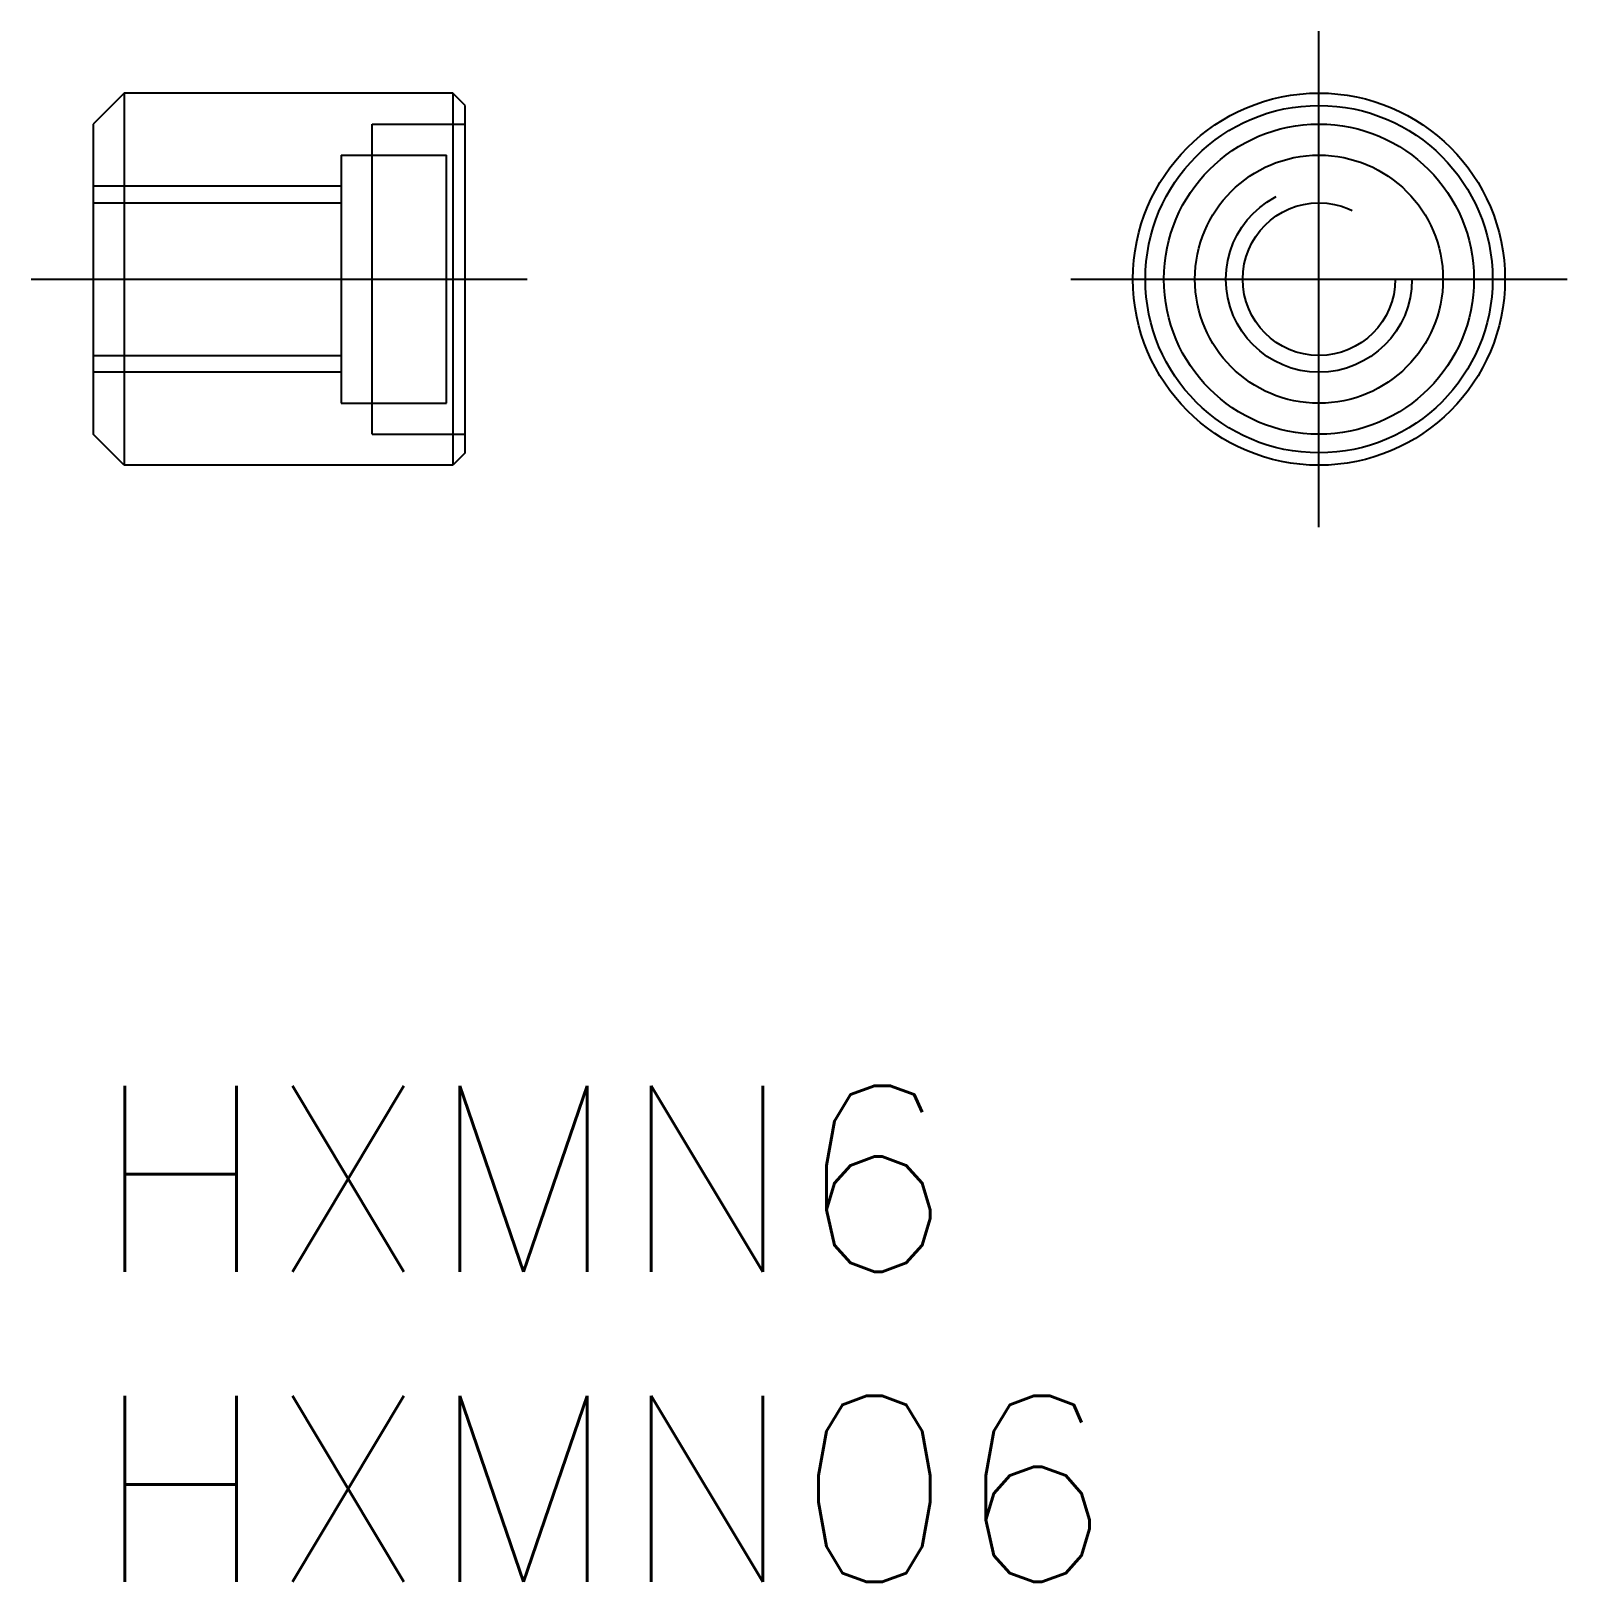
# Model space of a CAD drawing. Extents: x -1 to 23.8, y -8 to 17.
import ezdxf

# ---------------------------------------------------------------- set-up
doc = ezdxf.new("R2010")
doc.units = 0
doc.header["$LTSCALE"] = 0.5
doc.linetypes.add('CENTER', pattern=[50.8, 31.75, -6.35, 6.35, -6.35])
doc.linetypes.add('DASHED', pattern=[19.05, 12.7, -6.35])
for name, color, linetype in [('MSM_CENTER', 1, 'CENTER'), ('MSM_CONTINUOUS', 7, 'CONTINUOUS'), ('MSM_DASHED', 4, 'DASHED'), ('MSM_PART_NUMBER', 7, 'CONTINUOUS')]:
    doc.layers.add(name, color=color, linetype=linetype)
doc.styles.get("Standard").update_dxf_attribs({"font": 'txt.shx', "height": 1, "bigfont": 'bigfont.shx'})

# ---------------------------------------------------------------- blocks, each defined once
blk = doc.blocks.new('*U17')
at = {"layer": 'MSM_PART_NUMBER'}
blk.add_text('HXMN6', height=3, dxfattribs=at).set_placement((0, -3))
blk = doc.blocks.new('*U18')
at = {"layer": 'MSM_PART_NUMBER'}
blk.add_text('HXMN06', height=3, dxfattribs=at).set_placement((0, -8))

msp = doc.modelspace()

# ---------------------------------------------------------------- linework, layer by layer
at = {"layer": 'MSM_CENTER'}
for p, q in [((19.77, 9), (19.77, 17)), ((-1, 13), (7, 13)), ((15.77, 13), (23.77, 13))]:
    msp.add_line(p, q, dxfattribs=at)
at = {"layer": 'MSM_CONTINUOUS'}
for p, q in [((0.5, 16), (0, 15.5)), ((5.8, 16), (0.5, 16)), ((0.5, 16), (0.5, 10)), ((6, 15.8), (5.8, 16)), ((5.8, 16), (5.8, 10)), ((6, 10.2), (6, 15.8)), ((0, 15.5), (0, 10.5)), ((0.5, 10), (0, 10.5)), ((5.8, 10), (0.5, 10)), ((6, 10.2), (5.8, 10))]:
    msp.add_line(p, q, dxfattribs=at)
for radius in [3, 2.8, 2.5, 2]:
    msp.add_circle((19.77, 13), radius, dxfattribs=at)
at = {"layer": 'MSM_DASHED'}
for p, q in [((4.5, 15.5), (6, 15.5)), ((4.5, 10.5), (4.5, 15.5)), ((4, 15), (5.7, 15)), ((4, 15), (4, 11)), ((5.7, 11), (5.7, 15)), ((4, 14.5), (0, 14.5)), ((0, 14.229), (4, 14.229)), ((0, 11.771), (4, 11.771)), ((4, 11.5), (0, 11.5)), ((4, 11), (5.7, 11)), ((4.5, 10.5), (6, 10.5))]:
    msp.add_line(p, q, dxfattribs=at)
for radius in [1.5, 1.23]:
    msp.add_circle((19.77, 13), radius, dxfattribs=at)

# ---------------------------------------------------------------- block references
at = {"layer": 'MSM_CONTINUOUS'}
for name in ['*U17', '*U18']:
    msp.add_blockref(name, (0, 0), dxfattribs=at)

doc.saveas('drawing.dxf')
